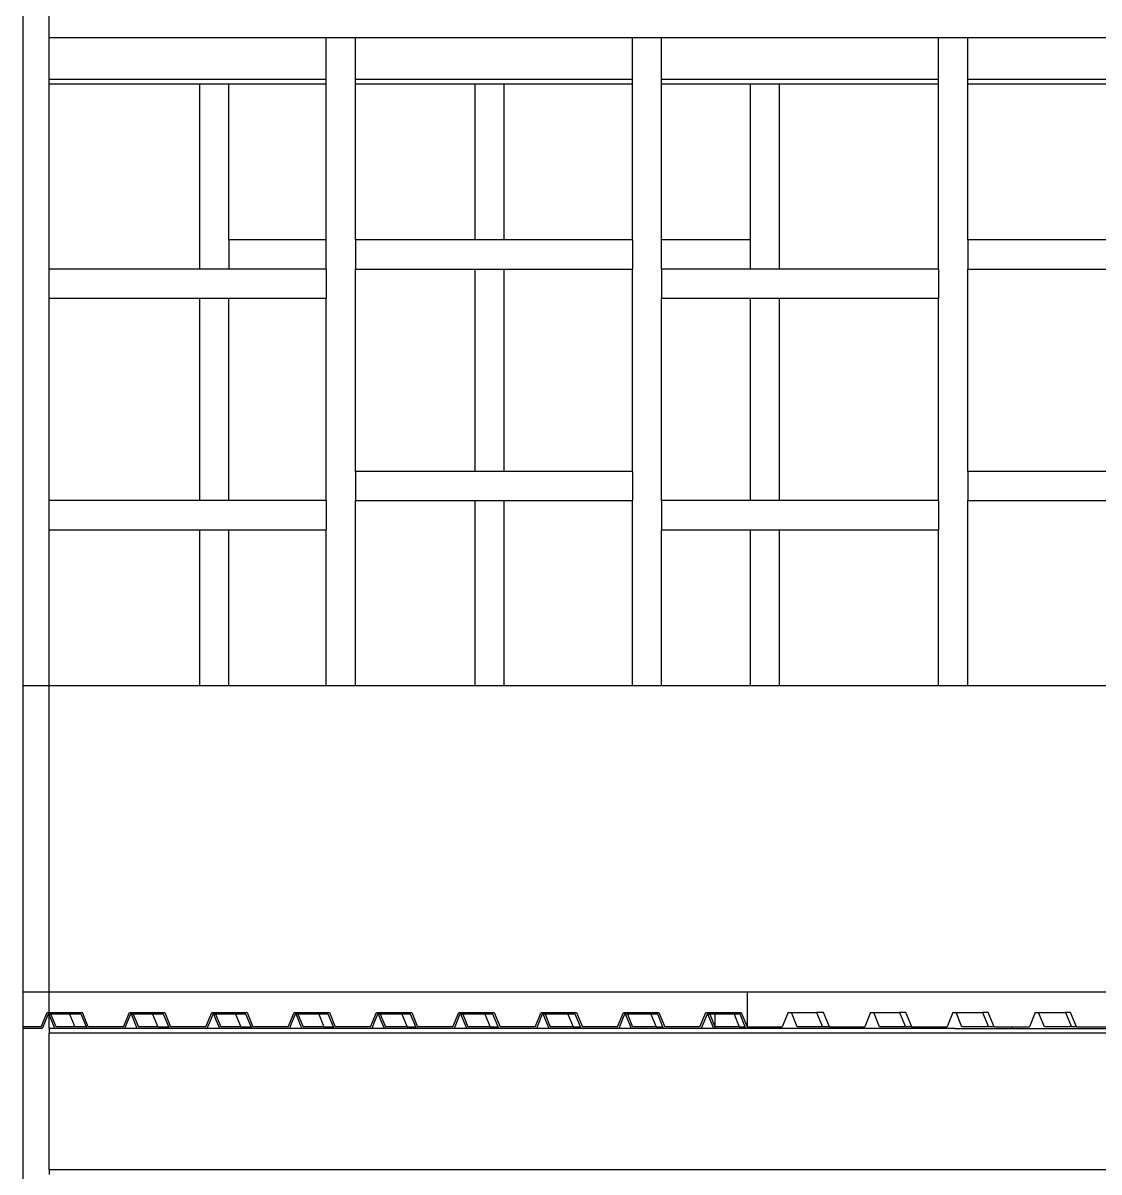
# Model space of a CAD drawing. Extents: x -60 to 60, y -13 to 16.
# Drawn here: x 2.566 to 6.256, y 5.349 to 9.291 of the extents above; entities that cross this region are included whole.
import ezdxf

# ---------------------------------------------------------------- set-up
doc = ezdxf.new("R2010")
doc.units = 0
doc.layers.get('0').update_dxf_attribs({"linetype": 'CONTINUOUS'})

msp = doc.modelspace()

# ---------------------------------------------------------------- linework, layer by layer
for p, q in [((2.5664, 11.905), (2.5664, 7.0164)), ((2.6564, 9.2407), (2.6564, 9.3407)), ((2.6564, 9.2407), (3.6064, 9.2407)), ((2.6564, 9.0967), (2.6564, 9.2407)), ((3.6064, 9.2407), (3.7064, 9.2407)), ((3.6064, 9.0967), (3.6064, 9.2407)), ((3.7064, 9.2407), (4.6564, 9.2407)), ((3.7064, 9.0967), (3.7064, 9.2407)), ((4.6564, 9.2407), (4.7564, 9.2407)), ((4.6564, 9.0967), (4.6564, 9.2407)), ((4.7564, 9.2407), (5.7064, 9.2407)), ((4.7564, 9.0967), (4.7564, 9.2407)), ((5.7064, 9.2407), (5.8064, 9.2407)), ((5.7064, 9.0967), (5.7064, 9.2407)), ((5.8064, 9.2407), (6.7564, 9.2407)), ((5.8064, 9.0967), (5.8064, 9.2407)), ((3.6064, 9.0967), (2.6564, 9.0967)), ((2.6564, 9.0807), (2.6564, 9.0967)), ((2.6564, 8.4464), (2.6564, 9.0807)), ((3.1733, 9.0807), (2.6564, 9.0807)), ((3.1733, 8.4464), (3.1733, 9.0807)), ((3.2726, 9.0807), (3.1733, 9.0807)), ((3.2726, 8.5464), (3.2726, 9.0807)), ((3.6064, 9.0807), (3.2726, 9.0807)), ((3.6064, 9.0807), (3.6064, 9.0967)), ((3.6064, 8.5464), (3.6064, 9.0807)), ((4.6564, 9.0967), (3.7064, 9.0967)), ((3.7064, 9.0807), (3.7064, 9.0967)), ((3.7064, 8.5464), (3.7064, 9.0807)), ((4.1168, 9.0807), (3.7064, 9.0807)), ((4.1168, 8.5464), (4.1168, 9.0807)), ((4.2162, 9.0807), (4.1168, 9.0807)), ((4.2162, 8.5464), (4.2162, 9.0807)), ((4.6564, 9.0807), (4.2162, 9.0807)), ((4.6564, 9.0807), (4.6564, 9.0967)), ((4.6564, 8.5464), (4.6564, 9.0807)), ((5.7064, 9.0967), (4.7564, 9.0967)), ((4.7564, 9.0807), (4.7564, 9.0967)), ((4.7564, 8.5464), (4.7564, 9.0807)), ((5.0604, 9.0807), (4.7564, 9.0807)), ((5.0604, 9.0807), (5.0604, 8.5464)), ((5.1597, 9.0807), (5.0604, 9.0807)), ((5.1597, 9.0807), (5.1597, 8.4464)), ((5.7064, 9.0807), (5.1597, 9.0807)), ((5.7064, 9.0807), (5.7064, 9.0967)), ((5.7064, 8.4464), (5.7064, 9.0807)), ((6.7564, 9.0967), (5.8064, 9.0967)), ((5.8064, 9.0807), (5.8064, 9.0967)), ((5.8064, 8.5464), (5.8064, 9.0807)), ((6.302, 9.0807), (5.8064, 9.0807)), ((3.6064, 8.5464), (3.2726, 8.5464)), ((3.2726, 8.5464), (3.2726, 8.4464)), ((3.6064, 8.4464), (3.6064, 8.5464)), ((4.1168, 8.5464), (3.7064, 8.5464)), ((3.7064, 8.5464), (3.7064, 8.4464)), ((4.2162, 8.5464), (4.1168, 8.5464)), ((4.6564, 8.5464), (4.2162, 8.5464)), ((4.6564, 8.5464), (4.6564, 8.4464)), ((5.0604, 8.5464), (4.7564, 8.5464)), ((4.7564, 8.4464), (4.7564, 8.5464)), ((5.0604, 8.5464), (5.0604, 8.4464)), ((5.8064, 8.5464), (5.8064, 8.4464)), ((6.302, 8.5464), (5.8064, 8.5464)), ((3.1733, 8.4464), (2.6564, 8.4464)), ((2.6564, 8.3464), (2.6564, 8.4464)), ((3.2726, 8.4464), (3.1733, 8.4464)), ((3.6064, 8.4464), (3.2726, 8.4464)), ((3.6064, 8.4464), (3.6064, 8.3464)), ((3.7064, 7.7521), (3.7064, 8.4464)), ((3.7064, 8.4464), (4.1168, 8.4464)), ((4.1168, 7.7521), (4.1168, 8.4464)), ((4.1168, 8.4464), (4.2162, 8.4464)), ((4.2162, 7.7521), (4.2162, 8.4464)), ((4.2162, 8.4464), (4.6564, 8.4464)), ((4.6564, 7.7521), (4.6564, 8.4464)), ((5.0604, 8.4464), (4.7564, 8.4464)), ((4.7564, 8.4464), (4.7564, 8.3464)), ((5.1597, 8.4464), (5.0604, 8.4464)), ((5.7064, 8.4464), (5.1597, 8.4464)), ((5.7064, 8.4464), (5.7064, 8.3464)), ((5.8064, 7.7521), (5.8064, 8.4464)), ((5.8064, 8.4464), (6.302, 8.4464)), ((2.6564, 7.6521), (2.6564, 8.3464)), ((2.6564, 8.3464), (3.1733, 8.3464)), ((3.1733, 7.6521), (3.1733, 8.3464)), ((3.1733, 8.3464), (3.2726, 8.3464)), ((3.2726, 7.6521), (3.2726, 8.3464)), ((3.2726, 8.3464), (3.6064, 8.3464)), ((3.6064, 7.6521), (3.6064, 8.3464)), ((4.7564, 7.6521), (4.7564, 8.3464)), ((4.7564, 8.3464), (5.0604, 8.3464)), ((5.0604, 8.3464), (5.0604, 7.6521)), ((5.0604, 8.3464), (5.1597, 8.3464)), ((5.1597, 8.3464), (5.1597, 7.6521)), ((5.1597, 8.3464), (5.7064, 8.3464)), ((5.7064, 7.6521), (5.7064, 8.3464)), ((3.7064, 7.7521), (3.7064, 7.6521)), ((4.1168, 7.7521), (3.7064, 7.7521)), ((4.2162, 7.7521), (4.1168, 7.7521)), ((4.6564, 7.7521), (4.2162, 7.7521)), ((4.6564, 7.7521), (4.6564, 7.6521)), ((5.8064, 7.7521), (5.8064, 7.6521)), ((6.302, 7.7521), (5.8064, 7.7521)), ((3.1733, 7.6521), (2.6564, 7.6521)), ((2.6564, 7.5521), (2.6564, 7.6521)), ((3.2726, 7.6521), (3.1733, 7.6521)), ((3.6064, 7.6521), (3.2726, 7.6521)), ((3.6064, 7.6521), (3.6064, 7.5521)), ((3.7064, 7.0164), (3.7064, 7.6521)), ((3.7064, 7.6521), (4.1168, 7.6521)), ((4.1168, 7.0164), (4.1168, 7.6521)), ((4.1168, 7.6521), (4.2162, 7.6521)), ((4.2162, 7.0164), (4.2162, 7.6521)), ((4.2162, 7.6521), (4.6564, 7.6521)), ((4.6564, 7.0164), (4.6564, 7.6521)), ((4.7564, 7.6521), (4.7564, 7.5521)), ((5.0604, 7.6521), (4.7564, 7.6521)), ((5.1597, 7.6521), (5.0604, 7.6521)), ((5.7064, 7.6521), (5.1597, 7.6521)), ((5.7064, 7.6521), (5.7064, 7.5521)), ((5.8064, 7.0164), (5.8064, 7.6521)), ((5.8064, 7.6521), (6.302, 7.6521)), ((2.6564, 7.0164), (2.6564, 7.5521)), ((2.6564, 7.5521), (3.1733, 7.5521)), ((3.1733, 7.0164), (3.1733, 7.5521)), ((3.1733, 7.5521), (3.2726, 7.5521)), ((3.2726, 7.0164), (3.2726, 7.5521)), ((3.2726, 7.5521), (3.6064, 7.5521)), ((3.6064, 7.0164), (3.6064, 7.5521)), ((4.7564, 7.0164), (4.7564, 7.5521)), ((4.7564, 7.5521), (5.0604, 7.5521)), ((5.0604, 7.5521), (5.0604, 7.0164)), ((5.0604, 7.5521), (5.1597, 7.5521)), ((5.1597, 7.5521), (5.1597, 7.0164)), ((5.1597, 7.5521), (5.7064, 7.5521)), ((5.7064, 7.0164), (5.7064, 7.5521)), ((2.6564, 7.0164), (2.5664, 7.0164)), ((2.5664, 7.0164), (2.5664, 5.9664)), ((3.1733, 7.0164), (2.6564, 7.0164)), ((2.6564, 5.9664), (2.6564, 7.0164)), ((3.2726, 7.0164), (3.1733, 7.0164)), ((3.6064, 7.0164), (3.2726, 7.0164)), ((3.7064, 7.0164), (3.6064, 7.0164)), ((4.1168, 7.0164), (3.7064, 7.0164)), ((4.2162, 7.0164), (4.1168, 7.0164)), ((4.6564, 7.0164), (4.2162, 7.0164)), ((4.7564, 7.0164), (4.6564, 7.0164)), ((5.0604, 7.0164), (4.7564, 7.0164)), ((5.1597, 7.0164), (5.0604, 7.0164)), ((5.7064, 7.0164), (5.1597, 7.0164)), ((5.8064, 7.0164), (5.7064, 7.0164)), ((6.302, 7.0164), (5.8064, 7.0164)), ((2.5664, 5.9664), (2.6564, 5.9664)), ((2.5664, 5.9664), (2.5664, 5.8464)), ((2.6564, 5.9664), (5.0494, 5.9664)), ((2.6564, 5.8964), (2.6564, 5.9664)), ((5.0494, 5.9664), (8.156, 5.9664)), ((5.0494, 5.9664), (5.0494, 5.8464)), ((5.0494, 5.9664), (5.0494, 5.8464)), ((2.6287, 5.8464), (2.6489, 5.8964)), ((2.6528, 5.8907), (2.6326, 5.8407)), ((2.6489, 5.8964), (2.6564, 5.8964)), ((2.6564, 5.8907), (2.6528, 5.8907)), ((2.6564, 5.8964), (2.7699, 5.8964)), ((2.6564, 5.8907), (2.6564, 5.8964)), ((2.6564, 5.8895), (2.6564, 5.8907)), ((2.6621, 5.8907), (2.6564, 5.8907)), ((2.669, 5.8582), (2.6564, 5.8895)), ((2.6564, 5.8595), (2.6564, 5.8895)), ((2.68, 5.8464), (2.6621, 5.8907)), ((2.7259, 5.8907), (2.6621, 5.8907)), ((2.7259, 5.8907), (2.7439, 5.8464)), ((2.766, 5.8907), (2.7259, 5.8907)), ((2.7839, 5.8464), (2.766, 5.8907)), ((2.7901, 5.8464), (2.7699, 5.8964)), ((2.9111, 5.8464), (2.9313, 5.8964)), ((2.9352, 5.8907), (2.915, 5.8407)), ((2.9313, 5.8964), (3.0523, 5.8964)), ((2.9383, 5.8907), (2.9352, 5.8907)), ((2.9585, 5.8407), (2.9383, 5.8907)), ((2.9445, 5.8907), (2.9383, 5.8907)), ((2.9445, 5.8907), (2.9624, 5.8464)), ((3.0107, 5.8907), (2.9445, 5.8907)), ((3.0107, 5.8907), (3.0288, 5.8464)), ((3.0484, 5.8907), (3.0107, 5.8907)), ((3.0663, 5.8464), (3.0484, 5.8907)), ((3.0523, 5.8964), (3.0725, 5.8464)), ((3.1935, 5.8464), (3.2137, 5.8964)), ((3.2176, 5.8907), (3.21, 5.8718)), ((3.2137, 5.8964), (3.3347, 5.8964)), ((3.2207, 5.8907), (3.2176, 5.8907)), ((3.2293, 5.8693), (3.2207, 5.8907)), ((3.227, 5.8907), (3.2207, 5.8907)), ((3.227, 5.8907), (3.2448, 5.8464)), ((3.2956, 5.8907), (3.227, 5.8907)), ((3.2956, 5.8907), (3.3136, 5.8464)), ((3.3308, 5.8907), (3.2956, 5.8907)), ((3.3487, 5.8464), (3.3308, 5.8907)), ((3.3347, 5.8964), (3.3549, 5.8464)), ((3.476, 5.8464), (3.4961, 5.8964)), ((3.5, 5.8907), (3.493, 5.8732)), ((3.4961, 5.8964), (3.6172, 5.8964)), ((3.5031, 5.8907), (3.5, 5.8907)), ((3.5112, 5.8708), (3.5031, 5.8907)), ((3.5094, 5.8907), (3.5031, 5.8907)), ((3.5094, 5.8907), (3.5272, 5.8464)), ((3.5805, 5.8907), (3.5094, 5.8907)), ((3.5805, 5.8907), (3.5985, 5.8464)), ((3.6132, 5.8907), (3.5805, 5.8907)), ((3.6311, 5.8464), (3.6132, 5.8907)), ((3.6172, 5.8964), (3.6373, 5.8464)), ((3.7584, 5.8464), (3.7785, 5.8964)), ((3.7824, 5.8907), (3.772, 5.8648)), ((3.7785, 5.8964), (3.8996, 5.8964)), ((3.7856, 5.8907), (3.7824, 5.8907)), ((3.7973, 5.8616), (3.7856, 5.8907)), ((3.7918, 5.8907), (3.7856, 5.8907)), ((3.7918, 5.8907), (3.8096, 5.8464)), ((3.8653, 5.8907), (3.7918, 5.8907)), ((3.8653, 5.8907), (3.8833, 5.8464)), ((3.8957, 5.8907), (3.8653, 5.8907)), ((3.9135, 5.8464), (3.8957, 5.8907)), ((3.8996, 5.8964), (3.9197, 5.8464)), ((4.0408, 5.8464), (4.061, 5.8964)), ((4.0649, 5.8907), (4.0447, 5.8407)), ((4.061, 5.8964), (4.182, 5.8964)), ((4.068, 5.8907), (4.0649, 5.8907)), ((4.0881, 5.8407), (4.068, 5.8907)), ((4.0742, 5.8907), (4.068, 5.8907)), ((4.0742, 5.8907), (4.0921, 5.8464)), ((4.1502, 5.8907), (4.0742, 5.8907)), ((4.1502, 5.8907), (4.1682, 5.8464)), ((4.1781, 5.8907), (4.1502, 5.8907)), ((4.1959, 5.8464), (4.1781, 5.8907)), ((4.182, 5.8964), (4.2022, 5.8464)), ((4.3232, 5.8464), (4.3434, 5.8964)), ((4.3473, 5.8907), (4.3271, 5.8407)), ((4.3434, 5.8964), (4.4644, 5.8964)), ((4.3504, 5.8907), (4.3473, 5.8907)), ((4.3706, 5.8407), (4.3504, 5.8907)), ((4.3566, 5.8907), (4.3504, 5.8907)), ((4.3566, 5.8907), (4.3745, 5.8464)), ((4.435, 5.8907), (4.3566, 5.8907)), ((4.435, 5.8907), (4.453, 5.8464)), ((4.4605, 5.8907), (4.435, 5.8907)), ((4.4784, 5.8464), (4.4605, 5.8907)), ((4.4644, 5.8964), (4.4846, 5.8464)), ((4.6056, 5.8464), (4.6258, 5.8964)), ((4.6297, 5.8907), (4.6095, 5.8407)), ((4.6258, 5.8964), (4.7468, 5.8964)), ((4.6328, 5.8907), (4.6297, 5.8907)), ((4.653, 5.8407), (4.6328, 5.8907)), ((4.639, 5.8907), (4.6328, 5.8907)), ((4.639, 5.8907), (4.6569, 5.8464)), ((4.7199, 5.8907), (4.639, 5.8907)), ((4.7199, 5.8907), (4.7379, 5.8464)), ((4.7429, 5.8907), (4.7199, 5.8907)), ((4.7608, 5.8464), (4.7429, 5.8907)), ((4.7468, 5.8964), (4.767, 5.8464)), ((4.888, 5.8464), (4.9082, 5.8964)), ((4.9121, 5.8907), (4.8919, 5.8407)), ((4.9082, 5.8964), (5.0292, 5.8964)), ((4.9152, 5.8907), (4.9121, 5.8907)), ((4.9354, 5.8407), (4.9152, 5.8907)), ((4.9214, 5.8907), (4.9152, 5.8907)), ((4.9214, 5.8907), (4.9393, 5.8464)), ((4.9393, 5.8907), (4.9214, 5.8907)), ((4.9393, 5.8907), (4.9393, 5.8464)), ((5.0047, 5.8907), (4.9393, 5.8907)), ((5.0047, 5.8907), (5.0228, 5.8464)), ((5.0253, 5.8907), (5.0047, 5.8907)), ((5.0432, 5.8464), (5.0253, 5.8907)), ((5.0292, 5.8964), (5.0494, 5.8464)), ((5.1906, 5.8964), (5.1704, 5.8464)), ((5.1906, 5.8964), (5.2015, 5.8964)), ((5.2217, 5.8464), (5.2015, 5.8964)), ((5.2015, 5.8964), (5.2873, 5.8964)), ((5.2873, 5.8964), (5.3076, 5.8464)), ((5.3116, 5.8964), (5.2873, 5.8964)), ((5.3318, 5.8464), (5.3116, 5.8964)), ((5.473, 5.8964), (5.4528, 5.8464)), ((5.473, 5.8964), (5.484, 5.8964)), ((5.5041, 5.8464), (5.484, 5.8964)), ((5.484, 5.8964), (5.5721, 5.8964)), ((5.5721, 5.8964), (5.5925, 5.8464)), ((5.5941, 5.8964), (5.5721, 5.8964)), ((5.6142, 5.8464), (5.5941, 5.8964)), ((5.7554, 5.8964), (5.7367, 5.8499)), ((5.7554, 5.8964), (5.7664, 5.8964)), ((5.7865, 5.8464), (5.7664, 5.8964)), ((5.7664, 5.8964), (5.857, 5.8964)), ((5.857, 5.8964), (5.8773, 5.8464)), ((5.8765, 5.8964), (5.857, 5.8964)), ((5.8966, 5.8464), (5.8765, 5.8964)), ((6.0378, 5.8964), (6.0177, 5.8464)), ((6.0378, 5.8964), (6.0488, 5.8964)), ((6.069, 5.8464), (6.0488, 5.8964)), ((6.0488, 5.8964), (6.1418, 5.8964)), ((6.1418, 5.8964), (6.1622, 5.8464)), ((6.1589, 5.8964), (6.1418, 5.8964)), ((6.1791, 5.8464), (6.1589, 5.8964)), ((2.6287, 5.8464), (2.5664, 5.8464)), ((2.5664, 5.8464), (2.5664, 5.8407)), ((2.6326, 5.8407), (2.5664, 5.8407)), ((2.5664, 5.8407), (2.5664, 4.7886)), ((2.6564, 5.8407), (2.6564, 5.8595)), ((2.6564, 5.8407), (2.6564, 5.8247)), ((2.6761, 5.8407), (2.6564, 5.8407)), ((2.6761, 5.8407), (2.669, 5.8582)), ((2.7862, 5.8407), (2.6761, 5.8407)), ((2.7439, 5.8464), (2.68, 5.8464)), ((2.7839, 5.8464), (2.7439, 5.8464)), ((2.7862, 5.8407), (2.7839, 5.8464)), ((2.915, 5.8407), (2.7862, 5.8407)), ((2.9111, 5.8464), (2.7901, 5.8464)), ((2.9585, 5.8407), (2.915, 5.8407)), ((3.0686, 5.8407), (2.9585, 5.8407)), ((3.0288, 5.8464), (2.9624, 5.8464)), ((3.0288, 5.8464), (3.0663, 5.8464)), ((3.0686, 5.8407), (3.0663, 5.8464)), ((3.1974, 5.8407), (3.0686, 5.8407)), ((3.1935, 5.8464), (3.0725, 5.8464)), ((3.21, 5.8718), (3.1974, 5.8407)), ((3.2409, 5.8407), (3.1974, 5.8407)), ((3.2409, 5.8407), (3.2293, 5.8693)), ((3.351, 5.8407), (3.2409, 5.8407)), ((3.3136, 5.8464), (3.2448, 5.8464)), ((3.3136, 5.8464), (3.3487, 5.8464)), ((3.351, 5.8407), (3.3487, 5.8464)), ((3.4799, 5.8407), (3.351, 5.8407)), ((3.476, 5.8464), (3.3549, 5.8464)), ((3.4866, 5.8573), (3.4799, 5.8407)), ((3.5233, 5.8407), (3.4799, 5.8407)), ((3.493, 5.8732), (3.4866, 5.8573)), ((3.5184, 5.853), (3.5112, 5.8708)), ((3.5233, 5.8407), (3.5184, 5.853)), ((3.6334, 5.8407), (3.5233, 5.8407)), ((3.5985, 5.8464), (3.5272, 5.8464)), ((3.5985, 5.8464), (3.6311, 5.8464)), ((3.6334, 5.8407), (3.6311, 5.8464)), ((3.7623, 5.8407), (3.6334, 5.8407)), ((3.7584, 5.8464), (3.6373, 5.8464)), ((3.772, 5.8648), (3.7623, 5.8407)), ((3.8057, 5.8407), (3.7623, 5.8407)), ((3.8057, 5.8407), (3.7973, 5.8616)), ((3.9158, 5.8407), (3.8057, 5.8407)), ((3.8833, 5.8464), (3.8096, 5.8464)), ((3.8833, 5.8464), (3.9135, 5.8464)), ((3.9158, 5.8407), (3.9135, 5.8464)), ((4.0447, 5.8407), (3.9158, 5.8407)), ((4.0408, 5.8464), (3.9197, 5.8464)), ((4.0881, 5.8407), (4.0447, 5.8407)), ((4.1982, 5.8407), (4.0881, 5.8407)), ((4.1682, 5.8464), (4.0921, 5.8464)), ((4.1682, 5.8464), (4.1959, 5.8464)), ((4.1982, 5.8407), (4.1959, 5.8464)), ((4.3271, 5.8407), (4.1982, 5.8407)), ((4.3232, 5.8464), (4.2022, 5.8464)), ((4.3706, 5.8407), (4.3271, 5.8407)), ((4.4807, 5.8407), (4.3706, 5.8407)), ((4.453, 5.8464), (4.3745, 5.8464)), ((4.453, 5.8464), (4.4784, 5.8464)), ((4.4807, 5.8407), (4.4784, 5.8464)), ((4.6095, 5.8407), (4.4807, 5.8407)), ((4.6056, 5.8464), (4.4846, 5.8464)), ((4.653, 5.8407), (4.6095, 5.8407)), ((4.7631, 5.8407), (4.653, 5.8407)), ((4.7379, 5.8464), (4.6569, 5.8464)), ((4.7379, 5.8464), (4.7608, 5.8464)), ((4.7631, 5.8407), (4.7608, 5.8464)), ((4.8919, 5.8407), (4.7631, 5.8407)), ((4.888, 5.8464), (4.767, 5.8464)), ((4.9354, 5.8407), (4.8919, 5.8407)), ((4.9344, 5.8407), (4.9345, 5.8429)), ((4.9393, 5.8407), (4.9354, 5.8407)), ((5.0228, 5.8464), (4.9393, 5.8464)), ((4.9393, 5.8464), (4.9393, 5.8407)), ((5.0455, 5.8407), (4.9393, 5.8407)), ((5.0228, 5.8464), (5.0432, 5.8464)), ((5.0455, 5.8407), (5.0432, 5.8464)), ((5.0445, 5.8407), (5.0446, 5.8429)), ((5.0494, 5.8407), (5.0455, 5.8407)), ((5.0494, 5.8464), (5.0494, 5.8407)), ((5.0494, 5.8464), (5.1704, 5.8464)), ((5.7622, 5.8407), (5.0494, 5.8407)), ((5.3076, 5.8464), (5.2217, 5.8464)), ((5.3318, 5.8464), (5.3076, 5.8464)), ((5.3318, 5.8464), (5.4528, 5.8464)), ((5.5925, 5.8464), (5.5041, 5.8464)), ((5.6142, 5.8464), (5.5925, 5.8464)), ((5.6142, 5.8464), (5.7353, 5.8464)), ((5.7367, 5.8499), (5.7353, 5.8464)), ((5.7622, 5.8407), (6.9688, 5.8407)), ((5.8773, 5.8464), (5.7865, 5.8464)), ((5.8966, 5.8464), (5.8773, 5.8464)), ((5.8966, 5.8464), (6.0177, 5.8464)), ((5.9563, 5.8464), (5.9563, 5.8407)), ((5.9563, 5.8464), (5.9563, 5.8407)), ((6.1622, 5.8464), (6.069, 5.8464)), ((6.1791, 5.8464), (6.1622, 5.8464)), ((6.1791, 5.8464), (6.3001, 5.8464)), ((17.3564, 5.8247), (2.6564, 5.8247)), ((2.6564, 5.3567), (2.6564, 5.8247)), ((2.6564, 5.3567), (2.6564, 5.3407)), ((17.3564, 5.3567), (2.6564, 5.3567))]:
    msp.add_line(p, q)

doc.saveas('drawing.dxf')
